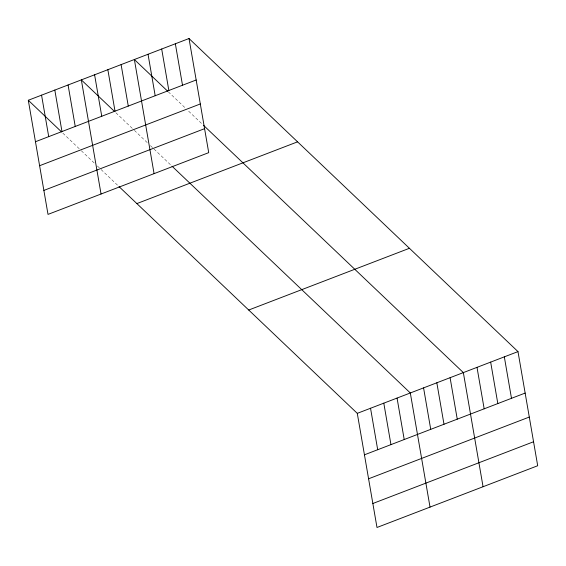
<?xml version="1.0" encoding="UTF-8"?>
<svg xmlns="http://www.w3.org/2000/svg" width="566" height="566" viewBox="0 0 566 566"><rect width="100%" height="100%" fill="white"/><g stroke="black" fill="none" stroke-linecap="round" stroke-linejoin="round"><path stroke-width="0.42" stroke-dasharray="2.83 2.12" d="M168.293 91.805L185.563 108.24M188.648 111.177L202.218 124.088M115.874 112.761L133.767 129.784M134.383 130.371L147.952 143.29M150.422 145.639L171.392 165.597M62.84 133.137L80.733 150.16M81.348 150.747L94.918 163.659M97.387 166.008L100.472 168.944M101.088 169.531L118.358 185.966"/><path stroke-width="0.85" d="M189.009 38.523L208.72 152.65L48.011 214.394L28.3 100.26L189.009 38.523L517.989 351.606L537.7 465.74L376.991 527.477L357.28 413.35L118.973 186.554M35.46 141.733L196.169 79.99M39.606 165.711L200.314 103.967M43.872 190.417L204.581 128.673M136.866 203.583L297.575 141.84M248.715 310.026L409.423 248.29M357.28 413.35L517.989 351.606M364.44 454.816L525.149 393.073M368.579 478.794L529.288 417.057M372.853 503.499L533.561 441.756M167.678 91.218L134.368 59.515L154.079 173.642M203.456 125.263L463.349 372.598L483.06 486.732M114.643 111.587L81.334 79.891L101.045 194.018M172.007 166.185L410.315 392.974L430.026 507.101M28.3 100.26L61.609 131.963M504.327 356.856L511.487 398.322M490.665 362.106L497.825 403.572M477.004 367.348L484.171 408.822M450.09 377.692L457.25 419.158M436.832 382.786L443.992 424.252M423.573 387.88L430.733 429.346M397.056 398.068L404.216 439.534M383.798 403.162L390.957 444.628M370.539 408.256L377.699 449.722M175.347 43.773L182.514 85.24M161.685 49.023L168.852 90.489M148.03 54.265L155.19 95.739M121.11 64.609L128.27 106.075M107.851 69.703L115.011 111.169M94.593 74.797L101.753 116.263M68.076 84.985L75.236 126.451M54.817 90.079L61.977 131.545M41.559 95.166L48.718 136.639"/></g></svg>
